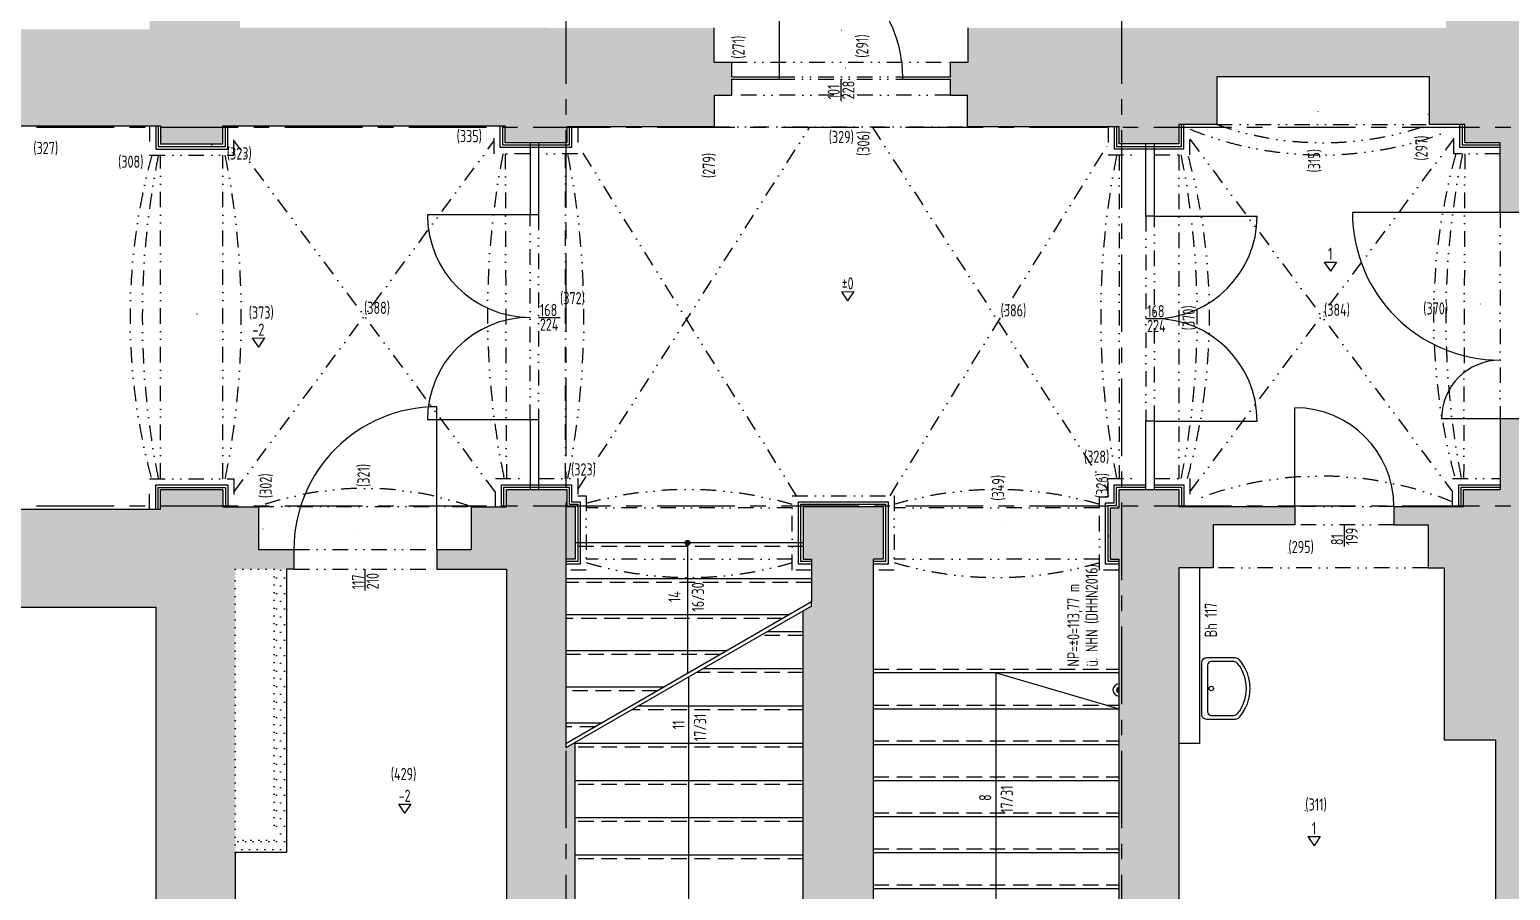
# Model space of a CAD drawing. Header units: centimetres. Extents: x -147 to 196535, y -264 to 83836.
# Drawn here: x 83832 to 108070, y 18883 to 32980 of the extents above; entities that cross this region are included whole.
import ezdxf
from ezdxf.enums import TextEntityAlignment as Align

# ---------------------------------------------------------------- set-up
doc = ezdxf.new("R2010")
doc.units = ezdxf.units.CM
doc.header["$LTSCALE"] = 20
doc.header["$PDMODE"] = 2
for name, pattern in [('GETRENNT', [31.75, 12.7, -6.35, 0, -6.35, 0, -6.35]), ('MITTE', [50.8, 31.75, -6.35, 6.35, -6.35]), ('PUNKT', [6.35, 0, -6.35]), ('STRICHLINIE', [19.05, 12.7, -6.35])]:
    doc.linetypes.add(name, pattern=pattern)
for name, color, linetype in [('Bemassung', 134, 'Continuous'), ('VBW.Abgelotet', 6, 'GETRENNT'), ('VBW.AbgelotetUmgeklappt', 252, 'GETRENNT'), ('VBW.Achsen', 244, 'MITTE'), ('VBW.Ansicht', 3, 'Continuous'), ('VBW.HoeheAbsolut', 142, 'Continuous'), ('VBW.HoeheRelativ', 2, 'Continuous'), ('VBW.Installation', 200, 'Continuous'), ('VBW.Sanitaer', 4, 'Continuous'), ('VBW.Schnitt', 7, 'Continuous'), ('VBW.SchnittTrockenbau', 42, 'Continuous'), ('VBW.Schraffur', 9, 'Continuous'), ('VBW.Text', 84, 'Continuous'), ('VBW.Tuer', 4, 'Continuous'), ('VBW.Verdeckt', 6, 'STRICHLINIE'), ('VBW.Verlauf', 2, 'PUNKT')]:
    doc.layers.add(name, color=color, linetype=linetype)
doc.styles.add('VBWText', font='isocp.shx', dxfattribs={"width": 0.8})
doc.dimstyles.new('M50BR', dxfattribs={"dimtxt": 10, "dimasz": 0.5, "dimexe": 2, "dimexo": 0, "dimgap": 10, "dimtad": 4, "dimdec": 0, "dimdsep": 46, "dimtxsty": 'VBWText', "dimblk": 'BemVBW', "dimcen": 2, "dimse1": 1, "dimse2": 1, "dimclrd": 134, "dimclre": 40, "dimclrt": 134, "dimadec": 0, "dimazin": 0, "dimtfac": 1.428571, "dimtdec": 0, "dimtix": 1, "dimtmove": 2, "dimatfit": 3, "dimldrblk": 'NONE', "dimfxl": 1, "dimtvp": 1.428571, "dimtolj": 1, "dimarcsym": 0})

# ---------------------------------------------------------------- blocks, each defined once
blk = doc.blocks.new('HoeKote')
for p, q in [((-1.01, 1.5), (1.01, 1.5)), ((-1.01, 1.5), (0, 0)), ((1.01, 1.5), (0, 0))]:
    blk.add_line(p, q)
at = {"style": 'VBWText', "width": 0.8}
blk.add_attdef('HOEHE', text='', height=2, rotation=0.1, dxfattribs=at).set_placement((0, 2.86), align=Align.MIDDLE)
blk = doc.blocks.new('Waschbecken')
for p, q in [((-25, 8), (-25, -15.9)), ((-22, 6.6), (-22, -11.9)), ((22, -11.9), (22, 6.6)), ((25, -15.9), (25, 8)), ((-21, -19.9), (21, -19.9)), ((-19, -14.9), (19, -14.9))]:
    blk.add_line(p, q)
blk.add_circle((0, -11.9), 1.81)
for centre, radius, start, end in [((0, -15.9), 35.8, 48.6972, 131.3028), ((0, -15.9), 32.8, 51.3438, 128.6562), ((-21, 8), 4, 131.3028, 180), ((-18, 6.6), 4, 128.6562, 180), ((18, 6.6), 4, 0, 51.3438), ((21, 8), 4, 0, 48.6972), ((-19, -11.9), 3, 180, 270), ((19, -11.9), 3, 270, 0), ((-21, -15.9), 4, 180, 270), ((21, -15.9), 4, 270, 0)]:
    blk.add_arc(centre, radius, start, end)
blk = doc.blocks.new('BemVBW')
at = {"layer": 'Bemassung'}
for p, q in [((2.8, -4.9), (-2.8, 4.9)), ((-1.1, 0), (1.1, 0))]:
    blk.add_line(p, q, dxfattribs=at)
at = {"layer": 'Bemassung', "color": 4}
blk.add_line((0, 8.5), (0, -8.5), dxfattribs=at)
blk = doc.blocks.new('*D385')
at = {"layer": 'Bemassung', "color": 134, "lineweight": -2, "transparency": 16777216}
blk.add_line((50737, 4407), (143539, 4407), dxfattribs=at)
at = {"layer": 'Defpoints', "color": 0, "transparency": 16777216}
for p in [(50727, 23595), (143549, 23617), (143549, 4407)]:
    blk.add_point(p, dxfattribs=at)
at = {"layer": 'Bemassung', "color": 134, "lineweight": -2, "transparency": 16777216, "xscale": 9.999999971459891, "yscale": 9.999999971459891, "zscale": 9.999999971459891, "rotation": 180}
blk.add_blockref('BemVBW', (50727, 4407), dxfattribs=at)
at = {"layer": 'Bemassung', "color": 134, "lineweight": -2, "transparency": 16777216, "xscale": 9.999999971459891, "yscale": 9.999999971459891, "zscale": 9.999999971459891}
blk.add_blockref('BemVBW', (143549, 4407), dxfattribs=at)
at = {"layer": 'Bemassung', "color": 134, "transparency": 16777216, "insert": (97138, 4707), "char_height": 200, "attachment_point": 5, "style": 'VBWText'}
blk.add_mtext('\\A1;4641', dxfattribs=at)
blk = doc.blocks.new('_None')

msp = doc.modelspace()

# ---------------------------------------------------------------- hatches: boundary and pattern name
at = {"layer": 'VBW.Schraffur'}
h = msp.add_hatch(color=256, dxfattribs=at)
h.dxf.hatch_style = 1
h.paths.add_polyline_path([(106983.6, 45147.7), (106993.6, 44807.7), (106993.6, 41627.7), (107013.6, 41027.7), (107013.6, 37507.7), (107013.6, 33007.7), (101873.6, 33007.7), (99193.6, 33007.7), (99193.6, 32447.7), (98903.6, 32447.7), (98903.6, 32207.7), (98903.6, 32167.7), (98903.6, 31907.7), (99183.6, 31907.7), (99183.6, 31387.7), (101663.6, 31387.7), (101663.6, 31107.7), (102643.6, 31107.7), (102643.6, 31427.7), (103263.6, 31427.7), (103263.6, 32207.7), (106743.6, 32207.7), (106743.6, 31427.7), (107323.6, 31427.7), (107323.6, 31127.7), (107903.6, 31127.7), (107903.6, 29987.7), (108243.6, 29987.7), (108243.6, 30987.7), (108243.6, 31127.7), (108323.6, 31127.7), (108323.6, 31407.7), (110243.6, 31407.7), (112063.6, 31407.7), (112063.6, 32507.7), (112463.6, 32507.7), (112473.6, 32950.8), (109535.6, 32950.8), (108235.6, 32950.8), (108235.6, 33370.8), (108235.6, 39570.8), (108235.6, 39850.8), (108439.2, 39850.8), (108439.2, 50097.3), (108439.2, 51557.3), (111119.2, 51557.3), (111119.2, 52197.3), (112059.2, 52197.3), (112059.2, 52717.3), (112169.2, 52717.3), (112169.2, 52997.3), (112139.2, 52997.3, 0.4142136), (112079.2, 53057.3), (112079.2, 53077.3), (111849.2, 53077.3), (111849.2, 53097.3), (111769.2, 53097.3), (111769.2, 53037.3), (108509.2, 53037.3), (108509.2, 54857.3), (106789.2, 54857.3), (106789.2, 54737.3), (103609.2, 54737.3), (103609.2, 54897.3), (102360.9, 54897.3), (102360.9, 54942.5), (102329.2, 54942.5, 0.9876879), (102249.2, 54942.5), (102056.7, 54942.5), (102056.7, 54922.5, 0.4114371), (101959.2, 54846.5), (101929.2, 54846.5), (101929.2, 54566.5), (102103.6, 54566.5), (102103.6, 53207.7), (106983.6, 53207.7)])
h = msp.add_hatch(color=256, dxfattribs=at)
h.dxf.hatch_style = 1
h.paths.add_polyline_path([(85796.6, 32983.4), (84216.6, 32983.4), (82276.6, 32983.4), (82276.6, 32423.4), (82276.6, 32223.4), (82276.6, 31403.4), (85976.6, 31403.4), (85976.6, 31103.4), (86996.6, 31103.4), (86996.6, 31403.4), (91616.6, 31403.4), (91616.6, 31127.7), (92623.6, 31127.7), (92623.6, 31387.7), (95043.6, 31387.7), (95043.6, 31907.7), (95323.6, 31907.7), (95323.6, 32167.7), (95323.6, 32207.7), (95323.6, 32447.7), (95033.6, 32447.7), (95033.6, 33007.7), (92413.6, 33007.7), (92116.6, 33013.4), (87276.6, 33013.4), (87276.6, 38233.4), (86956.6, 38233.4), (86956.6, 38043.4), (85796.6, 38043.4), (85796.6, 33583.4)])
h.paths.add_polyline_path([(90790.4, 31071.4), (91316.2, 31071.4), (91316.2, 31401.4), (90790.4, 31401.4)], flags=25)
h = msp.add_hatch(color=256, dxfattribs=at)
h.dxf.hatch_style = 1
h.paths.add_polyline_path([(108569.2, 14597.3), (108569.2, 14697.3), (110184.9, 14697.3), (110184.9, 14617.3), (110264.9, 14617.3), (110264.9, 14637.3), (110494.9, 14637.3), (110494.9, 14657.3, 0.4142136), (110554.9, 14717.3), (110584.9, 14717.3), (110584.9, 15037.3), (110399.9, 15037.3), (110399.9, 16077.3), (109099.9, 16077.3), (108453.6, 16077.3), (108453.6, 16397.3), (108453.6, 23567.7), (111263.6, 23567.7), (111263.6, 23207.7), (111783.6, 23207.7), (111783.6, 23567.7), (112163.6, 23567.7), (112163.6, 24827.7), (112423.6, 24827.7), (112423.6, 25167.7), (108323.6, 25167.7), (108323.6, 25467.7), (108243.6, 25467.7), (108243.6, 26607.7), (107903.6, 26607.7), (107903.6, 25447.7), (107303.6, 25447.7), (107303.6, 25167.7), (106163.6, 25167.7), (106163.6, 24867.7), (106723.6, 24867.7), (106723.6, 24167.7), (106983.6, 24167.7), (106983.6, 21347.7), (107823.6, 21347.7), (107823.6, 18487.7), (106983.6, 18487.7), (106983.6, 16097.3), (106009.2, 16097.3), (106009.2, 15357.3), (105929.2, 15357.3), (105929.2, 14997.3), (105869.2, 14997.3), (105869.2, 14637.3), (106169.2, 14637.3), (106169.2, 14697.3), (106809.2, 14697.3), (106809.2, 14597.3)])
h = msp.add_hatch(color=256, dxfattribs=at)
h.dxf.hatch_style = 1
h.paths.add_polyline_path([(88620.4, 16066.1), (87196.6, 16066.1), (87196.6, 16583.4), (87196.6, 18663.4), (87196.6, 19503.4), (87196.6, 24143.4), (88036.6, 24143.4), (88156.6, 24143.4), (88156.6, 24463.4), (87576.6, 24463.4), (87576.6, 25163.4), (86996.6, 25163.4), (86996.6, 25443.4), (85976.6, 25443.4), (85976.6, 25123.4), (81536.6, 25123.4), (81536.6, 24063.4), (81356.6, 24063.4), (81356.6, 23523.4), (85896.6, 23523.4), (85896.6, 16066.1), (83823.5, 16066.1), (83823.5, 15006.1), (83741.7, 15006.1), (83741.7, 14717.8), (83771.7, 14717.8, 0.4142136), (83831.7, 14657.8), (83831.7, 14637.8), (84061.7, 14637.8), (84061.7, 14617.8), (84141.7, 14617.8), (84141.7, 14677.8), (85686.7, 14677.8), (85686.7, 14534.8), (87466.7, 14534.8), (87466.7, 14727.8), (88429.6, 14732.1), (88429.8, 14672.1), (88509.8, 14672.5), (88509.7, 14692.5), (88760, 14693.6), (88758.4, 15061.9), (88620.4, 15061.9)])
h = msp.add_hatch(color=256, dxfattribs=at)
h.dxf.hatch_style = 1
h.paths.add_polyline_path([(92754.2, 21300.4), (92609.2, 21216.8), (92609.2, 21286.1), (92609.2, 24307.7), (92763.6, 24307.7), (92763.6, 25167.7), (92623.6, 25167.7), (92623.6, 25447.7), (91636.6, 25447.7), (91636.6, 25163.4), (91056.6, 25163.4), (91056.6, 24463.4), (90496.6, 24463.4), (90496.6, 24143.4), (91636.6, 24143.4), (91636.6, 16072.7), (90100.4, 16072.7), (90100.4, 15067.3), (89972.5, 15067.3), (89974.1, 14698.9), (90294.1, 14700.3), (90294.2, 14680.3), (90374.2, 14680.7), (90374, 14740.7), (91246.7, 14744.5), (91246.7, 13144.6), (92754.2, 13144.6), (92754.2, 16187.7), (92894.2, 16187.7), (92894.2, 17027.7), (92754.2, 17027.7)])
h = msp.add_hatch(color=256, dxfattribs=at)
h.dxf.hatch_style = 1
h.paths.add_polyline_path([(103949.2, 14997.3), (103889.2, 14997.3), (103889.2, 15357.3), (103809.2, 15357.3), (103809.2, 16097.3), (102643.6, 16097.3), (102643.6, 24167.7), (103203.6, 24167.7), (103203.6, 24867.7), (104543.6, 24867.7), (104543.6, 25167.7), (102643.6, 25167.7), (102643.6, 25447.7), (101663.6, 25447.7), (101663.6, 25147.7), (101523.6, 25147.7), (101523.6, 24307.7), (101663.6, 24307.7), (101663.6, 17027.7), (101523.6, 17027.7), (101523.6, 16187.7), (101663.6, 16187.7), (101663.6, 13144.6), (103009.2, 13144.6), (103009.2, 14697.3), (103649.2, 14697.3), (103649.2, 14637.3), (103949.2, 14637.3)])
h = msp.add_hatch(color=256, dxfattribs=at)
h.dxf.hatch_style = 1
h.paths.add_polyline_path([(97643.6, 24307.7), (97803.6, 24307.7), (97803.6, 25167.7), (96496.2, 25167.7), (96496.2, 24307.7), (96629.2, 24307.7), (96629.2, 23607), (96629.2, 23537.7), (96494.2, 23459.7), (96494.2, 16187.7), (97783.6, 16187.7), (97783.6, 17027.7), (97643.6, 17027.7)])
h = msp.add_hatch(dxfattribs=at)
h.set_pattern_fill('DOTS', color=42, scale=4, angle=-151.71788)
h.set_pattern_definition([(360, (-7744151.96, 15768824.58), (63.4999998, 126.9999996), [0, -126.9999996])])
h.paths.add_polyline_path([(88036.6, 24143.4), (87836.6, 24143.4), (87836.6, 19703.4), (87196.6, 19703.4), (87196.6, 19503.4), (88036.6, 19503.4)])
h = msp.add_hatch(color=142, dxfattribs=at)
h.dxf.hatch_style = 1
h.paths.add_polyline_path([(101663.6, 22205.3, 1), (101663.6, 22125.3)])
at = {"layer": 'VBW.Text'}
h = msp.add_hatch(color=256, dxfattribs=at)
h.dxf.hatch_style = 1
h.paths.add_polyline_path([(94608, 24613.9), (94590.7, 24535.8, 1)])
h.paths.add_polyline_path([(94599.3, 24574.8), (94608, 24613.9, 0.4142136), (94560.3, 24583.5)])
h.paths.add_polyline_path([(94590.7, 24535.8), (94599.3, 24574.8), (94560.3, 24583.5, 0.4142136)])

# ---------------------------------------------------------------- linework, layer by layer
at = {"layer": 'VBW.Abgelotet'}
for p, q in [((95323.6, 32447.7), (98903.6, 32447.7)), ((96103.6, 32207.7), (98123.6, 32207.7)), ((96103.6, 32167.7), (98123.6, 32167.7)), ((98903.6, 31907.7), (95323.6, 31907.7)), ((92803.6, 25449.1), (96603.6, 31387.7)), ((95043.6, 31387.7), (99183.6, 31387.7)), ((97623.6, 31387.7), (101483.6, 25425.8)), ((103263.6, 31427.7), (106743.6, 31427.7)), ((91456.6, 25405.5), (87176.6, 31161.5)), ((87176.6, 25406.5), (91436.6, 31160.3)), ((96384.1, 25347.7), (92803.6, 31098.6)), ((97915.3, 25347.7), (101483.6, 31097.7)), ((102823.6, 25408.5), (107143.6, 31187)), ((102823.6, 31185.9), (107123.6, 25409.5)), ((85976.6, 25623.4), (85976.6, 30923.4)), ((86996.6, 25623.4), (86996.6, 30923.4)), ((91617.2, 30947.7), (91636, 25627.7)), ((92603.6, 25627.7), (92603.6, 30947.7)), ((101663.6, 30927.7), (101663.6, 25627.7)), ((102643.6, 30927.7), (102643.6, 25627.7)), ((107323, 30947.7), (107304.2, 25627.7)), ((92023.6, 26587.7), (92023.6, 29947.7)), ((92163.6, 29947.7), (92163.6, 26587.7)), ((102103.6, 29927.7), (102103.6, 26567.7)), ((102243.6, 26567.7), (102243.6, 29927.7)), ((107903.6, 29987.7), (107903.6, 26607.7)), ((87576.6, 25167.7), (91056.6, 25167.7)), ((96316.2, 25147.7), (92943.6, 25147.7)), ((101343.6, 25147.7), (97983.6, 25147.7)), ((106163.6, 25167.7), (104543.6, 25167.7)), ((106163.6, 24867.7), (104543.6, 24867.7)), ((88156.6, 24463.4), (90496.6, 24463.4)), ((96316.2, 24307.7), (92943.6, 24307.7)), ((101343.6, 24307.7), (97983.6, 24307.7)), ((88156.6, 24143.4), (90496.6, 24143.4)), ((106723.6, 24167.7), (103203.6, 24167.7))]:
    msp.add_line(p, q, dxfattribs=at)
for points in [[(85796.6, 31403.4), (85796.6, 30923.4), (87176.6, 30923.4), (87176.6, 31403.4)], [(92023.6, 30947.7), (91436.6, 30947.7), (91436.6, 31403.4)], [(92803.6, 31387.7), (92803.6, 30947.7), (92163.6, 30947.7)], [(101483.6, 31387.7), (101483.6, 30927.7), (102103.6, 30927.7)], [(102243.6, 30927.7), (102823.6, 30927.7), (102823.6, 31427.7)], [(107903.6, 30947.7), (107143.6, 30947.7), (107143.6, 31427.7)], [(85796.6, 25123.4), (85796.6, 25623.4), (87176.6, 25623.4), (87176.6, 25163.4)], [(91456.6, 25163.4), (91456.6, 25627.7), (92023.6, 25627.7)], [(92163.6, 25627.7), (92803.6, 25627.7), (92803.6, 25347.7), (92943.6, 25347.7), (92943.6, 24127.7), (92609.2, 24127.7)], [(101343.6, 25147.7), (101343.6, 25327.7), (101483.6, 25327.7), (101483.6, 25627.7), (102103.6, 25627.7)], [(102243.6, 25627.7), (102823.6, 25627.7), (102823.6, 25167.7)], [(107123.6, 25167.7), (107123.6, 25627.7), (107903.6, 25627.7)], [(96629.2, 24127.7), (96316.2, 24127.7), (96316.2, 25347.7), (97983.6, 25347.7), (97983.6, 24127.7), (97643.6, 24127.7)], [(101663.6, 24127.7), (101343.6, 24127.7), (101343.6, 25147.7)]]:
    msp.add_lwpolyline(points, dxfattribs=at)
at = {"layer": 'VBW.AbgelotetUmgeklappt'}
for centre, radius, start, end in [((104983.6, 36652.9), 5725.2, 247.83488, 292.16512), ((105003.6, 36323.7), 5196, 250.43519, 289.56481), ((95586.2, 28263.4), 10109.6, 164.74495, 195.13759), ((99174.8, 28273.4), 13498.2, 168.67798, 191.32202), ((73798.4, 28273.4), 13498.2, 348.67798, 11.32202), ((104919.3, 28334.6), 13592.8, 168.916, 191.48637), ((79310.9, 28287.7), 13592.7, 348.71475, 11.28525), ((114861.8, 28277.7), 13498.2, 168.67798, 191.32202), ((89445.4, 28277.7), 13498.2, 348.67798, 11.32202), ((93097.1, 28297.7), 10046.5, 344.58766, 15.17584), ((116861.1, 28267.2), 10047.5, 164.5271, 195.23041), ((120606.3, 28240.9), 13592.8, 168.51363, 191.084), ((89316.6, 20271.7), 5196, 70.43519, 109.56481), ((104973.6, 19988.8), 5678.9, 67.75335, 112.24665), ((94598.5, 19297.4), 6150.5, 73.78289, 105.60874), ((99663.6, 19531.7), 5916, 73.50237, 106.49763), ((94629.9, 29962.8), 5955, 253.55052, 286.44948), ((99663.6, 29923.7), 5916, 253.50237, 286.49763)]:
    msp.add_arc(centre, radius, start, end, dxfattribs=at)
at = {"layer": 'VBW.Achsen', "ltscale": 2}
for p, q in [((92612.1, 1612.9), (92612.1, 55784.5)), ((101712.1, 1612.9), (101712.1, 55784.5)), ((174622.3, 31374.8), (19455.7, 31374.8)), ((174622.3, 25174.8), (19455.7, 25174.8))]:
    msp.add_line(p, q, dxfattribs=at)
at = {"layer": 'VBW.Ansicht'}
for p, q in [((96496.2, 24577.3), (92763.6, 24577.3)), ((102983.6, 24167.7), (102983.6, 21287.7)), ((96629.2, 23986.5), (92609.2, 23986.5)), ((96629.2, 23607), (92609.2, 21286.1)), ((96629.2, 23537.7), (92609.2, 21216.8)), ((96263.4, 23395.8), (92609.2, 23395.8)), ((96494.2, 23120.2), (95906, 23120.2)), ((95240.1, 22805), (92609.2, 22805)), ((96494.2, 22510.2), (94849.5, 22510.2)), ((101663.6, 22447.7), (97643.6, 22447.7)), ((94216.9, 22214.2), (92609.2, 22214.2)), ((96494.2, 21900.2), (93792.9, 21900.2)), ((97643.6, 21859.2), (101663.6, 21859.2)), ((93193.6, 21623.5), (92609.2, 21623.5)), ((96494.2, 21290.2), (92754.2, 21290.2)), ((97643.6, 21270.6), (101663.6, 21270.6)), ((102983.6, 21287.7), (102643.6, 21287.7)), ((96494.2, 20680.2), (92754.2, 20680.2)), ((97643.6, 20682), (101663.6, 20682)), ((96494.2, 20070.2), (92754.2, 20070.2)), ((97643.6, 20093.5), (101663.6, 20093.5)), ((96494.2, 19460.2), (92754.2, 19460.2)), ((97643.6, 19504.9), (101663.6, 19504.9)), ((97643.6, 18916.3), (101663.6, 18916.3))]:
    msp.add_line(p, q, dxfattribs=at)
for points in [[(85896.6, 31403.4), (85896.6, 31023.4), (87076.6, 31023.4), (87076.6, 31403.4)], [(85936.6, 31403.4), (85936.6, 31063.4), (87036.6, 31063.4), (87036.6, 31403.4)], [(92703.6, 31387.7), (92703.6, 31047.7), (91536.6, 31047.7), (91536.6, 31403.4)], [(92663.6, 31387.7), (92663.6, 31087.7), (91576.6, 31087.7), (91576.6, 31403.4)], [(101583.6, 31387.7), (101583.6, 31027.7), (102723.6, 31027.7), (102723.6, 31427.7)], [(101623.6, 31387.7), (101623.6, 31067.7), (102683.6, 31067.7), (102683.6, 31427.7)], [(107903.6, 31047.7), (107243.6, 31047.7), (107243.6, 31427.7)], [(107903.6, 31087.7), (107283.6, 31087.7), (107283.6, 31427.7)], [(85896.6, 25123.4), (85896.6, 25523.4), (87076.6, 25523.4), (87076.6, 25163.4)], [(85936.6, 25123.4), (85936.6, 25483.4), (87036.6, 25483.4), (87036.6, 25163.4)], [(91556.6, 25163.4), (91556.6, 25527.7), (92703.6, 25527.7), (92703.6, 25247.7), (92843.6, 25247.7), (92843.6, 24227.7), (92609.2, 24227.7)], [(91596.6, 25163.4), (91596.6, 25487.7), (92663.6, 25487.7), (92663.6, 25207.7), (92803.6, 25207.7), (92803.6, 24267.7), (92609.2, 24267.7)], [(101663.6, 24227.7), (101443.6, 24227.7), (101443.6, 25227.7), (101583.6, 25227.7), (101583.6, 25527.7), (102103.6, 25527.7)], [(101663.6, 24267.7), (101483.6, 24267.7), (101483.6, 25187.7), (101623.6, 25187.7), (101623.6, 25487.7), (102103.6, 25487.7)], [(102243.6, 25527.7), (102723.6, 25527.7), (102723.6, 25167.7)], [(102243.6, 25487.7), (102683.6, 25487.7), (102683.6, 25167.7)], [(107223.6, 25167.7), (107223.6, 25527.7), (107903.6, 25527.7)], [(107263.6, 25167.7), (107263.6, 25487.7), (107903.6, 25487.7)], [(96629.2, 24227.7), (96416.2, 24227.7), (96416.2, 25247.7), (97883.6, 25247.7), (97883.6, 24227.7), (97643.6, 24227.7)], [(96629.2, 24267.7), (96456.2, 24267.7), (96456.2, 25207.7), (97843.6, 25207.7), (97843.6, 24267.7), (97643.6, 24267.7)]]:
    msp.add_lwpolyline(points, dxfattribs=at)
at = {"layer": 'VBW.HoeheAbsolut'}
for radius in [100, 40]:
    msp.add_arc((101663.6, 22165.3), radius, 90, 270, dxfattribs=at)
at = {"layer": 'VBW.HoeheRelativ'}
for p in [(97123.6, 32976.4), (95043.6, 32721.4), (95343.6, 32338.4), (97183.6, 32359.4), (97123.6, 31807.7), (104924.5, 31637.2), (106720.5, 31596.1), (84056.6, 31403.4), (91576.6, 31343.4), (95043.6, 31507.7), (97123.6, 31387.7), (86816.6, 31089.9), (85776.6, 30923.4), (92503.6, 28487.7), (102420.6, 28380.1), (107581.8, 28486.1), (86576.6, 28323.4), (89296.6, 28323.4), (99700.3, 28229.4), (105018.9, 28291.7), (92523.6, 25487.7), (101643.6, 25167.7), (87655.9, 24801.4), (89193.1, 24733.8), (99723.6, 24887.7), (101503.6, 24687.7), (104436.6, 24408.3), (89743, 20689.5), (104712.7, 20190)]:
    msp.add_point(p, dxfattribs=at)
at = {"layer": 'VBW.Installation'}
for p, q in [((95323.6, 32207.7), (96103.6, 32207.7)), ((95323.6, 32167.7), (96103.6, 32167.7)), ((96103.6, 32167.7), (96103.6, 32207.7)), ((98123.6, 32207.7), (98903.6, 32207.7)), ((98123.6, 32167.7), (98123.6, 32207.7)), ((98123.6, 32167.7), (98903.6, 32167.7)), ((92023.6, 31127.7), (92023.6, 29947.7)), ((92163.6, 31127.7), (92163.6, 29947.7)), ((102103.6, 29927.7), (102103.6, 31107.7)), ((102243.6, 29927.7), (102243.6, 31107.7)), ((92163.6, 29947.7), (92023.6, 29947.7)), ((102243.6, 29927.7), (102103.6, 29927.7)), ((92023.6, 26587.7), (92023.6, 25447.7)), ((92163.6, 26587.7), (92023.6, 26587.7)), ((92163.6, 26587.7), (92163.6, 25447.7)), ((102103.6, 25447.7), (102103.6, 26567.7)), ((102243.6, 26567.7), (102103.6, 26567.7)), ((102243.6, 25447.7), (102243.6, 26567.7))]:
    msp.add_line(p, q, dxfattribs=at)
at = {"layer": 'VBW.Schnitt'}
for p, q in [((95033.6, 33007.7), (95033.6, 32447.7)), ((99193.6, 32447.7), (99193.6, 33007.7)), ((95033.6, 32447.7), (95323.6, 32447.7)), ((95323.6, 32207.7), (95323.6, 32447.7)), ((98903.6, 32207.7), (98903.6, 32447.7)), ((98903.6, 32447.7), (99193.6, 32447.7)), ((95323.6, 31907.7), (95323.6, 32167.7)), ((98903.6, 31907.7), (98903.6, 32167.7)), ((106743.6, 32207.7), (103263.6, 32207.7)), ((103263.6, 32207.7), (103263.6, 31427.7)), ((106743.6, 31427.7), (106743.6, 32207.7)), ((95043.6, 31907.7), (95323.6, 31907.7)), ((95043.6, 31387.7), (95043.6, 31907.7)), ((98903.6, 31907.7), (99183.6, 31907.7)), ((99183.6, 31387.7), (99183.6, 31907.7)), ((82276.6, 31403.4), (85976.6, 31403.4)), ((85976.6, 31403.4), (85976.6, 31103.4)), ((86996.6, 31403.4), (91616.6, 31403.4)), ((86996.6, 31103.4), (86996.6, 31403.4)), ((91616.6, 31127.7), (91616.6, 31403.4)), ((95043.6, 31387.7), (92623.6, 31387.7)), ((92623.6, 31387.7), (92623.6, 31127.7)), ((101663.6, 31387.7), (99183.6, 31387.7)), ((101663.6, 31107.7), (101663.6, 31387.7)), ((103263.6, 31427.7), (102643.6, 31427.7)), ((102643.6, 31427.7), (102643.6, 31107.7)), ((107323.6, 31427.7), (106743.6, 31427.7)), ((107323.6, 31127.7), (107323.6, 31427.7)), ((86996.6, 31103.4), (85976.6, 31103.4)), ((92623.6, 31127.7), (91616.6, 31127.7)), ((102643.6, 31107.7), (101663.6, 31107.7)), ((107903.6, 31127.7), (107323.6, 31127.7)), ((107903.6, 29987.7), (107903.6, 31127.7)), ((108243.6, 29987.7), (107903.6, 29987.7)), ((108243.6, 26607.7), (107903.6, 26607.7)), ((107903.6, 26607.7), (107903.6, 25447.7)), ((86996.6, 25443.4), (85976.6, 25443.4)), ((85976.6, 25123.4), (85976.6, 25443.4)), ((86996.6, 25443.4), (86996.6, 25163.4)), ((91636.6, 25447.7), (92623.6, 25447.7)), ((91636.6, 25163.4), (91636.6, 25447.7)), ((92623.6, 25447.7), (92623.6, 25167.7)), ((101663.6, 25447.7), (102643.6, 25447.7)), ((101663.6, 25147.7), (101663.6, 25447.7)), ((102643.6, 25447.7), (102643.6, 25167.7)), ((107303.6, 25167.7), (107303.6, 25447.7)), ((107303.6, 25447.7), (107903.6, 25447.7)), ((85976.6, 25123.4), (81536.6, 25123.4)), ((86996.6, 25163.4), (87576.6, 25163.4)), ((87576.6, 25167.7), (87576.6, 24463.4)), ((91056.6, 25167.7), (91056.6, 24463.4)), ((91056.6, 25163.4), (91636.6, 25163.4)), ((92623.6, 25167.7), (92763.6, 25167.7)), ((92763.6, 25167.7), (92763.6, 24307.7)), ((96496.2, 25167.7), (97803.6, 25167.7)), ((96496.2, 25167.7), (96496.2, 24307.7)), ((97803.6, 25167.7), (97803.6, 24307.7)), ((101523.6, 24307.7), (101523.6, 25147.7)), ((101523.6, 25147.7), (101663.6, 25147.7)), ((102643.6, 25167.7), (104543.6, 25167.7)), ((104543.6, 25167.7), (104543.6, 24867.7)), ((106163.6, 25167.7), (107303.6, 25167.7)), ((106163.6, 25167.7), (106163.6, 24867.7)), ((104543.6, 24867.7), (103203.6, 24867.7)), ((103203.6, 24867.7), (103203.6, 24167.7)), ((106163.6, 24867.7), (106723.6, 24867.7)), ((106723.6, 24867.7), (106723.6, 24167.7)), ((87576.6, 24463.4), (88156.6, 24463.4)), ((88156.6, 24463.4), (88156.6, 24143.4)), ((90496.6, 24463.4), (91056.6, 24463.4)), ((90496.6, 24463.4), (90496.6, 24143.4)), ((92609.2, 24307.7), (92609.2, 21286.1)), ((92763.6, 24307.7), (92609.2, 24307.7)), ((96496.2, 24307.7), (96629.2, 24307.7)), ((96629.2, 24307.7), (96629.2, 23607)), ((97803.6, 24307.7), (97643.6, 24307.7)), ((97643.6, 17027.7), (97643.6, 24307.7)), ((101523.6, 24307.7), (101663.6, 24307.7)), ((101663.6, 17027.7), (101663.6, 24307.7)), ((88156.6, 24143.4), (88036.6, 24143.4)), ((90496.6, 24143.4), (91636.6, 24143.4)), ((91636.6, 24143.4), (91636.6, 16072.7)), ((103203.6, 24167.7), (102643.6, 24167.7)), ((102643.6, 24167.7), (102643.6, 16107.7)), ((106723.6, 24167.7), (106983.6, 24167.7)), ((106983.6, 24167.7), (106983.6, 21347.7)), ((81356.6, 23523.4), (85896.6, 23523.4)), ((85896.6, 23523.4), (85896.6, 16066.1)), ((96494.2, 16187.7), (96494.2, 23459.7)), ((106983.6, 21347.7), (107823.6, 21347.7)), ((107823.6, 21347.7), (107823.6, 18487.7)), ((92754.2, 21300.4), (92754.2, 17027.7)), ((87196.6, 19503.4), (87196.6, 18663.4))]:
    msp.add_line(p, q, dxfattribs=at)
at = {"layer": 'VBW.SchnittTrockenbau'}
for p, q in [((88036.6, 24143.4), (88036.6, 19503.4)), ((88036.6, 19503.4), (87196.6, 19503.4))]:
    msp.add_line(p, q, dxfattribs=at)
at = {"layer": 'VBW.Schraffur'}
for p, q in [((96629.2, 23537.7), (96629.2, 23607)), ((92609.2, 21286.1), (92609.2, 21216.8))]:
    msp.add_line(p, q, dxfattribs=at)
at = {"layer": 'VBW.Text'}
for p, q in [((97113.6, 31817.7), (97113.6, 32167.7)), ((92163.6, 28267.7), (92513.6, 28267.7)), ((102103.6, 28247.7), (102453.6, 28247.7)), ((105353.6, 24517.7), (105353.6, 24867.7)), ((94599.2, 24577.3), (94599.2, 22435)), ((89326.6, 23793.4), (89326.6, 24143.4)), ((94624.2, 18240.2), (94624.2, 22380.1)), ((99653.6, 22447.7), (101663.6, 21859.2)), ((99653.6, 18327.7), (99653.6, 22447.7))]:
    msp.add_line(p, q, dxfattribs=at)
msp.add_circle((94599.3, 24574.8), 40, dxfattribs=at)
at = {"layer": 'VBW.Tuer'}
for p, q in [((96103.6, 32207.7), (96103.6, 34227.7)), ((92023.6, 29947.7), (90343.6, 29947.7)), ((102243.6, 29927.7), (103923.6, 29927.7)), ((107903.6, 29987.7), (105483.6, 29987.7)), ((90496.6, 24463.4), (90496.6, 26803.4)), ((104543.6, 25167.7), (104543.6, 26787.7)), ((92023.6, 26587.7), (90343.6, 26587.7)), ((102243.6, 26567.7), (103923.6, 26567.7)), ((107903.6, 26607.7), (106943.6, 26607.7))]:
    msp.add_line(p, q, dxfattribs=at)
for centre, radius, start, end in [((96103.6, 32207.7), 2020, 0, 90), ((92023.6, 29947.7), 1680, 180, 270), ((102243.6, 29927.7), 1680, 270, 0), ((107903.6, 29987.7), 2420, 180, 270), ((92023.6, 26587.7), 1680, 90, 180), ((102243.6, 26567.7), 1680, 0, 90), ((107903.6, 26607.7), 960, 90, 180), ((90496.6, 24463.4), 2340, 90, 180), ((104543.6, 25167.7), 1620, 0, 90)]:
    msp.add_arc(centre, radius, start, end, dxfattribs=at)
at = {"layer": 'VBW.Verdeckt'}
for p, q in [((96496.2, 24517.3), (92763.6, 24517.3)), ((96629.2, 23926.5), (92609.2, 23926.5)), ((96159.4, 23335.8), (92609.2, 23335.8)), ((96494.2, 23060.2), (95802.1, 23060.2)), ((95136.2, 22745), (92609.2, 22745)), ((96494.2, 22450.2), (94745.5, 22450.2)), ((97643.6, 22507.7), (101663.6, 22507.7)), ((94113, 22154.2), (92609.2, 22154.2)), ((96494.2, 21840.2), (93689, 21840.2)), ((97643.6, 21919.2), (101663.6, 21919.2)), ((93089.7, 21563.5), (92609.2, 21563.5)), ((97643.6, 21330.6), (101663.6, 21330.6)), ((96494.2, 21230.2), (92754.2, 21230.2)), ((96494.2, 20620.2), (92754.2, 20620.2)), ((97643.6, 20742), (101663.6, 20742)), ((97643.6, 20153.5), (101663.6, 20153.5)), ((96494.2, 20010.2), (92754.2, 20010.2)), ((96494.2, 19400.2), (92754.2, 19400.2)), ((97643.6, 19564.9), (101663.6, 19564.9)), ((97643.6, 18976.3), (101663.6, 18976.3))]:
    msp.add_line(p, q, dxfattribs=at)
at = {"layer": 'VBW.Verlauf'}
for p, q in [((95323.6, 32207.7), (95323.6, 32167.7)), ((98903.6, 32167.7), (98903.6, 32207.7)), ((87196.6, 19503.4), (87196.6, 24143.4)), ((87196.6, 24143.4), (88036.6, 24143.4)), ((87836.6, 24143.4), (87836.6, 19703.4)), ((87836.6, 19703.4), (87196.6, 19703.4))]:
    msp.add_line(p, q, dxfattribs=at)

# ---------------------------------------------------------------- block references
at = {"layer": 'VBW.HoeheAbsolut', "xscale": 99.99999971459891, "yscale": 99.99999971459891, "zscale": 99.99999971459891}
for p, rotation, values in [((105123.3, 29021.7), 0.2821206841935773, {'HOEHE': '1'}), ((97221.7, 28538.5), 0.2821206841935772, {'HOEHE': '%%p0'}), ((87577.2, 27779.8), 0.2821206841935773, {'HOEHE': '-2'}), ((89970.6, 20146.1), 0.2821206841935773, {'HOEHE': '-2'}), ((104857.2, 19615.1), 0.2821206841935773, {'HOEHE': '1'})]:
    msp.add_blockref('HoeKote', p, dxfattribs=dict(at, rotation=rotation)).add_auto_attribs(values)
at = {"layer": 'VBW.Sanitaer', "xscale": 19.99999994291978, "yscale": 19.99999994291978, "zscale": 19.99999994291978, "rotation": 269.9999999985492}
msp.add_blockref('Waschbecken', (103411, 22189.6), dxfattribs=at)

# ---------------------------------------------------------------- texts
at = {"layer": 'VBW.HoeheAbsolut', "style": 'VBWText', "width": 0.8}
for s, p in [('ü. NHN (DHHN2016)', (101315.6, 22547.9)), ('NP=%%P0=113,77 m', (101016, 22547.9))]:
    msp.add_text(s, height=200, rotation=90, dxfattribs=at).set_placement(p)
at = {"layer": 'VBW.HoeheRelativ', "style": 'VBWText', "width": 0.8}
for s, rotation, p in [('(271)', 90.00177, (95534.7, 32503.3)), ('(291)', 90.00177, (97559.6, 32518.8)), ('(335)', 0.00177, (90821.3, 31136.4)), ('(329)', 0.00177, (96911.2, 31122.6)), ('(306)', 90.00177, (97578.6, 30910.6)), ('(327)', 0.00177, (83891.9, 30941.3)), ('(323)', 0.00177, (87059.8, 30852.1)), ('(297)', 90, (106714.7, 30834.1)), ('(308)', 0.00177, (85279.4, 30716.9)), ('(279)', 90.00177, (95048.9, 30548.7)), ('(315)', 90, (104957.2, 30640.3)), ('(372)', 0.00177, (92513.4, 28482.6)), ('(373)', 0.00177, (87418.1, 28247.3)), ('(388)', 0.00177, (89305.8, 28323.8)), ('(370)', 90, (102903.2, 28055.8)), ('(328)', 0.00177, (101089.1, 25885.8)), ('(302)', 90, (87796, 25306.6)), ('(321)', 90, (89397, 25489.8)), ('(323)', 0.00177, (92693, 25677.8)), ('(326)', 90.00177, (101487, 25308)), ('(349)', 90.00177, (99783.9, 25265.2)), ('(429)', 0.00177, (89743, 20689.5))]:
    msp.add_text(s, height=200, rotation=rotation, dxfattribs=at).set_placement(p)
for s, rotation, p in [('(386)', 0.00177, (99935.3, 28382.1)), ('Bh 117', 90, (103166.6, 23312.5))]:
    msp.add_text(s, height=200, rotation=rotation, dxfattribs=at).set_placement(p, align=Align.MIDDLE_CENTER)
for s, p in [('(384)', (105018.9, 28291.7)), ('(370)', (106642.8, 28313.7)), ('(295)', (104436.6, 24408.3)), ('(311)', (104712.7, 20190))]:
    msp.add_text(s, height=200, dxfattribs=at).set_placement(p)
at = {"layer": 'VBW.Text', "style": 'VBWText', "width": 0.8}
for s, rotation, p in [('101', 90, (97093.6, 31837.7)), ('228', 90, (97333.6, 31837.7)), ('168', 0, (92183.6, 28287.7)), ('168', 0, (102123.6, 28267.7)), ('224', 0, (92183.6, 28047.7)), ('224', 0, (102123.6, 28027.7)), ('199', 90, (105573.6, 24537.7)), ('81', 90, (105333.6, 24537.7)), ('117', 90, (89306.6, 23813.4)), ('210', 90, (89546.6, 23813.4)), ('11', 90.00113, (94552.8, 21523.2)), ('17/31', 90.00113, (94906.8, 21328.2)), ('8', 90.00113, (99573.5, 20348.2)), ('17/31', 90.00113, (99927.4, 20153.2))]:
    msp.add_text(s, height=200, rotation=rotation, dxfattribs=at).set_placement(p)
for s, p in [('14', (94386.9, 23694.2)), ('16/30', (94771, 23688.4))]:
    msp.add_text(s, height=200, rotation=90.00113, dxfattribs=at).set_placement(p, align=Align.MIDDLE_CENTER)

# ---------------------------------------------------------------- dimensions: what is measured, and where the dimension line sits
at = {"layer": 'Bemassung'}
dim = msp.add_linear_dim(base=(143549.2, 4407.1), p1=(50726.7, 23594.8), p2=(143549.2, 23617.3), dimstyle='M50BR', override={"dimscale": 20, "dimlfac": 0.05}, dxfattribs=at)
dim.commit()
dim.dimension.update_dxf_attribs({"geometry": '*D385', "text_midpoint": (97138, 4707.1)})

doc.saveas('drawing.dxf')
